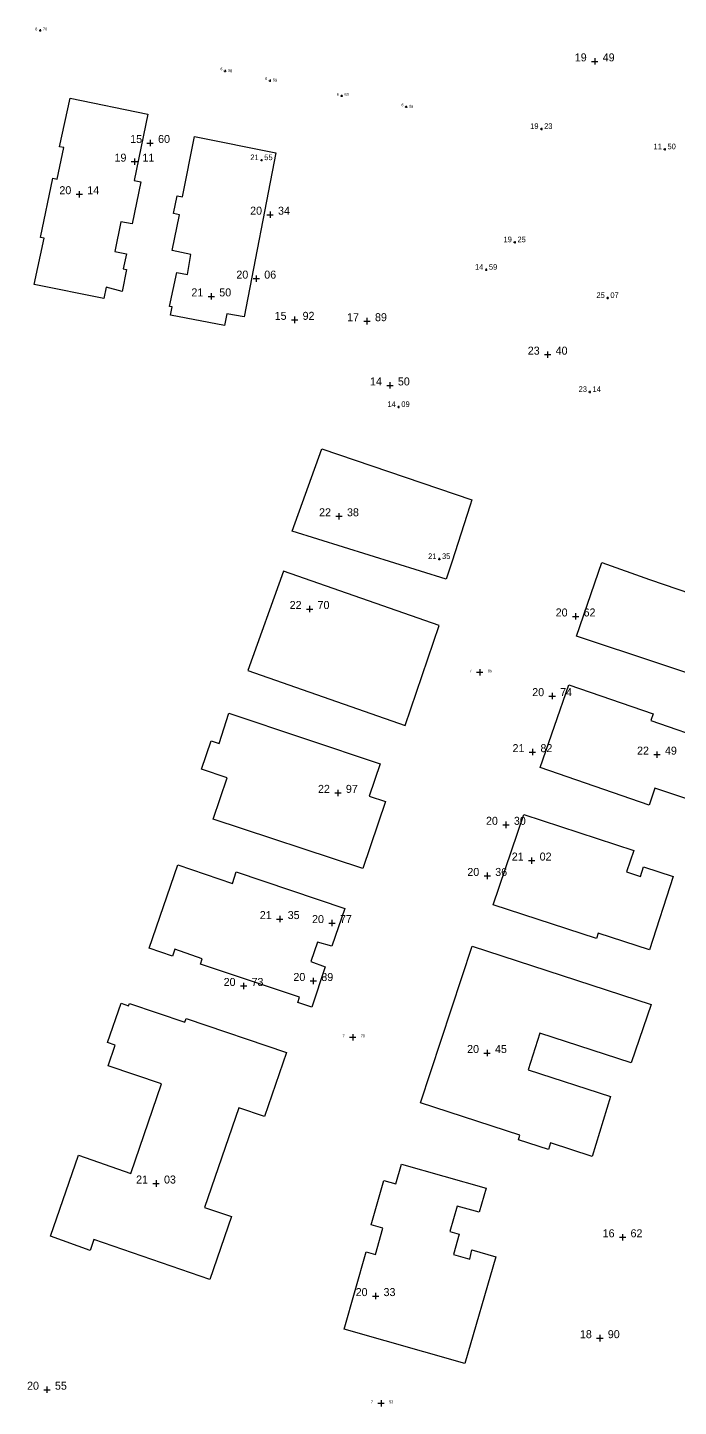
# Model space of a CAD drawing. Header units: inches. Extents: x 179019 to 255520, y 666000 to 809980.
# Drawn here: x 254771.7 to 254853.1, y 808971.3 to 809143.6 of the extents above; entities that cross this region are included whole.
import ezdxf
from ezdxf.enums import TextEntityAlignment as Align

# ---------------------------------------------------------------- set-up
doc = ezdxf.new("R2010")
doc.units = ezdxf.units.IN
doc.header["$MEASUREMENT"] = 0
for name, color, linetype in [('building levels', 6, 'Continuous'), ('orig buildings', 3, 'Continuous'), ('street levels', 5, 'Continuous')]:
    doc.layers.add(name, color=color, linetype=linetype)
doc.styles.add('hebtxt', font='hebtxt')

# ---------------------------------------------------------------- blocks, each defined once
blk = doc.blocks.new('1505')
for points in [[(-0.4, 0), (0.4, 0)], [(0, 0.4), (0, -0.4)]]:
    blk.add_lwpolyline(points)
at = {"style": 'hebtxt'}
blk.add_attdef('METER', text='', height=2, dxfattribs=at).set_placement((-1, 0), align=Align.RIGHT)
blk.add_attdef('CENTIMETER', (1, 0), '', height=2, dxfattribs=at)
blk = doc.blocks.new('1503')
for points in [[(-0.4, 0), (0.4, 0)], [(0, 0.4), (0, -0.4)]]:
    blk.add_lwpolyline(points)
at = {"style": 'hebtxt'}
blk.add_attdef('METER', text='', height=2, dxfattribs=at).set_placement((-1, 0), align=Align.RIGHT)
blk.add_attdef('CENTIMETER', (1, 0), '', height=2, dxfattribs=at)

msp = doc.modelspace()

# ---------------------------------------------------------------- linework, layer by layer
at = {"layer": 'orig buildings'}
for points, elevation in [([(254777.01, 809134.8), (254786.73, 809132.81), (254785.03, 809124.52), (254785.86, 809124.35), (254784.79, 809119.1), (254783.36, 809119.37), (254782.6, 809115.67), (254784.05, 809115.37), (254783.66, 809113.47), (254784.08, 809113.39), (254783.51, 809110.65), (254781.51, 809111.18), (254781.22, 809109.77), (254772.54, 809111.54), (254773.78, 809117.31), (254773.33, 809117.41), (254774.85, 809124.81), (254775.42, 809124.69), (254776.22, 809128.63), (254775.7, 809128.74), (254777.01, 809134.8)], 15.8), ([(254802.73, 809128), (254798.78, 809107.47), (254796.61, 809107.88), (254796.33, 809106.4), (254789.56, 809107.69), (254789.79, 809108.72), (254789.44, 809108.79), (254790.37, 809113.02), (254791.68, 809112.76), (254792.11, 809115.28), (254789.78, 809115.76), (254790.7, 809120.25), (254789.95, 809120.4), (254790.41, 809122.62), (254791.08, 809122.49), (254792.58, 809130.02), (254802.73, 809128)], 21.27), ([(254808.5, 809090.98), (254827.25, 809084.61), (254827.02, 809083.95), (254824.73, 809076.83), (254824.03, 809074.72), (254804.79, 809080.7), (254808.5, 809090.98)], 22.73), ([(254799.24, 809063.29), (254818.89, 809056.42), (254823.17, 809068.89), (254803.69, 809075.71), (254799.24, 809063.29)], 23.4), ([(254839.36, 809061.48), (254849.91, 809057.89), (254849.6, 809057.02), (254857.3, 809054.38), (254856.02, 809050.61), (254857.48, 809050.12), (254856.22, 809046.52), (254850.11, 809048.6), (254849.38, 809046.45), (254835.79, 809051.18), (254839.36, 809061.48)], 24.37), ([(254796.88, 809057.94), (254815.78, 809051.61), (254814.42, 809047.58), (254816.43, 809046.9), (254813.6, 809038.56), (254794.91, 809044.7), (254796.66, 809049.88), (254793.46, 809050.96), (254794.66, 809054.51), (254795.67, 809054.16), (254796.88, 809057.94)], 23.93), ([(254833.73, 809045.27), (254847.49, 809040.8), (254846.56, 809038.12), (254848.31, 809037.56), (254848.7, 809038.74), (254852.39, 809037.54), (254849.42, 809028.38), (254843.02, 809030.46), (254842.81, 809029.81), (254829.89, 809034.01), (254833.73, 809045.27)], 20.36), ([(254797.79, 809038.13), (254811.34, 809033.54), (254809.74, 809028.84), (254807.93, 809029.34), (254807.09, 809026.9), (254808.92, 809026.27), (254807.22, 809021.21), (254805.47, 809021.81), (254805.69, 809022.44), (254793.31, 809026.59), (254793.54, 809027.26), (254790.1, 809028.44), (254789.81, 809027.58), (254786.89, 809028.58), (254790.48, 809038.98), (254797.3, 809036.67), (254797.79, 809038.13)], 22.02), ([(254827.28, 809028.82), (254849.66, 809021.55), (254847.13, 809014.27), (254835.75, 809017.97), (254834.26, 809013.38), (254844.55, 809010.04), (254842.28, 809002.55), (254837.07, 809004.25), (254836.8, 809003.43), (254833.05, 809004.65), (254833.23, 809005.22), (254820.81, 809009.26), (254827.28, 809028.82)], 20.9), ([(254791.52, 809019.81), (254804.05, 809015.55), (254801.3, 809007.54), (254798.13, 809008.62), (254793.8, 808996.19), (254797.2, 808995.03), (254794.5, 808987.19), (254779.99, 808992.18), (254779.51, 808990.8), (254774.59, 808992.6), (254778.06, 809002.71), (254784.6, 809000.42), (254788.44, 809011.61), (254781.77, 809013.89), (254782.65, 809016.47), (254781.71, 809016.79), (254783.39, 809021.7), (254784.34, 809021.37), (254784.44, 809021.66), (254791.35, 809019.32), (254791.52, 809019.81)], 21.96), ([(254818.46, 809001.6), (254829.02, 808998.58), (254828.16, 808995.57), (254825.39, 808996.36), (254824.48, 808993.16), (254825.67, 808992.82), (254824.95, 808990.3), (254826.99, 808989.73), (254827.25, 808990.87), (254830.24, 808989.99), (254826.37, 808976.66), (254811.28, 808980.97), (254814.01, 808990.65), (254815.2, 808990.31), (254816.09, 808993.6), (254814.66, 808994.01), (254816.24, 808999.54), (254817.75, 808999.11), (254818.46, 809001.6)], 21.74)]:
    msp.add_lwpolyline(points, close=True, dxfattribs=dict(at, elevation=elevation))
msp.add_lwpolyline([(254840.33, 809067.57), (254843.49, 809076.78), (254849.45, 809074.67), (254859.95, 809071.06), (254864.32, 809069.5), (254861.14, 809060.68), (254840.33, 809067.57)], close=True, dxfattribs=at)

# ---------------------------------------------------------------- block references
at = {"layer": 'building levels'}
ref = msp.add_blockref('1505', (254842.59, 809139.41, 19.49), dxfattribs=at)
ref.add_attrib('METER', '19', dxfattribs={"layer": '0', "height": 1, "style": 'hebtxt'}).set_placement((254841.59, 809139.41, 19.49), align=Align.RIGHT)
ref.add_attrib('CENTIMETER', '49', (254843.59, 809139.41, 19.49), dxfattribs={"layer": '0', "height": 1, "style": 'hebtxt'})
at = {"layer": 'building levels', "xscale": 0.35, "yscale": 0.35, "zscale": 0.35}
for p, values in [((254835.92, 809130.97), {'METER': '19', 'CENTIMETER': '23'}), ((254851.34, 809128.43), {'METER': '11', 'CENTIMETER': '50'}), ((254800.94, 809127.07), {'METER': '21', 'CENTIMETER': '55'}), ((254832.59, 809116.81), {'METER': '19', 'CENTIMETER': '25'}), ((254829.02, 809113.37), {'METER': '14', 'CENTIMETER': '59'}), ((254844.2, 809109.85), {'METER': '25', 'CENTIMETER': '07'}), ((254841.97, 809098.1), {'METER': '23', 'CENTIMETER': '14'}), ((254818.07, 809096.22), {'METER': '14', 'CENTIMETER': '09'}), ((254823.16, 809077.22), {'METER': '21', 'CENTIMETER': '35'})]:
    msp.add_blockref('1505', p, dxfattribs=at).add_auto_attribs(values)
at = {"layer": 'building levels'}
ref = msp.add_blockref('1505', (254787.02, 809129.21, 15.6), dxfattribs=at)
ref.add_attrib('METER', '15', dxfattribs={"layer": '0', "height": 1, "style": 'hebtxt'}).set_placement((254786.02, 809129.21, 15.6), align=Align.RIGHT)
ref.add_attrib('CENTIMETER', '60', (254788.02, 809129.21, 15.6), dxfattribs={"layer": '0', "height": 1, "style": 'hebtxt'})
ref = msp.add_blockref('1505', (254785.06, 809126.88, 19.11), dxfattribs=at)
ref.add_attrib('METER', '19', dxfattribs={"layer": '0', "height": 1, "style": 'hebtxt'}).set_placement((254784.06, 809126.88, 19.11), align=Align.RIGHT)
ref.add_attrib('CENTIMETER', '11', (254786.06, 809126.88, 19.11), dxfattribs={"layer": '0', "height": 1, "style": 'hebtxt'})
ref = msp.add_blockref('1505', (254778.17, 809122.81, 20.14), dxfattribs=at)
ref.add_attrib('METER', '20', dxfattribs={"layer": '0', "height": 1, "style": 'hebtxt'}).set_placement((254777.17, 809122.81, 20.14), align=Align.RIGHT)
ref.add_attrib('CENTIMETER', '14', (254779.17, 809122.81, 20.14), dxfattribs={"layer": '0', "height": 1, "style": 'hebtxt'})
ref = msp.add_blockref('1505', (254802.01, 809120.25, 20.34), dxfattribs=at)
ref.add_attrib('METER', '20', dxfattribs={"layer": '0', "height": 1, "style": 'hebtxt'}).set_placement((254801.01, 809120.25, 20.34), align=Align.RIGHT)
ref.add_attrib('CENTIMETER', '34', (254803.01, 809120.25, 20.34), dxfattribs={"layer": '0', "height": 1, "style": 'hebtxt'})
ref = msp.add_blockref('1505', (254800.29, 809112.27, 20.06), dxfattribs=at)
ref.add_attrib('METER', '20', dxfattribs={"layer": '0', "height": 1, "style": 'hebtxt'}).set_placement((254799.29, 809112.26, 20.06), align=Align.RIGHT)
ref.add_attrib('CENTIMETER', '06', (254801.29, 809112.26, 20.06), dxfattribs={"layer": '0', "height": 1, "style": 'hebtxt'})
ref = msp.add_blockref('1505', (254794.67, 809110.04, 21.5), dxfattribs=at)
ref.add_attrib('METER', '21', dxfattribs={"layer": '0', "height": 1, "style": 'hebtxt'}).set_placement((254793.67, 809110.04, 21.5), align=Align.RIGHT)
ref.add_attrib('CENTIMETER', '50', (254795.67, 809110.04, 21.5), dxfattribs={"layer": '0', "height": 1, "style": 'hebtxt'})
ref = msp.add_blockref('1505', (254805.08, 809107.11, 15.92), dxfattribs=at)
ref.add_attrib('METER', '15', dxfattribs={"layer": '0', "height": 1, "style": 'hebtxt'}).set_placement((254804.08, 809107.11, 15.92), align=Align.RIGHT)
ref.add_attrib('CENTIMETER', '92', (254806.08, 809107.11, 15.92), dxfattribs={"layer": '0', "height": 1, "style": 'hebtxt'})
ref = msp.add_blockref('1505', (254814.13, 809106.94, 17.89), dxfattribs=at)
ref.add_attrib('METER', '17', dxfattribs={"layer": '0', "height": 1, "style": 'hebtxt'}).set_placement((254813.13, 809106.94, 17.89), align=Align.RIGHT)
ref.add_attrib('CENTIMETER', '89', (254815.13, 809106.94, 17.89), dxfattribs={"layer": '0', "height": 1, "style": 'hebtxt'})
ref = msp.add_blockref('1505', (254836.71, 809102.76, 23.4), dxfattribs=at)
ref.add_attrib('METER', '23', dxfattribs={"layer": '0', "height": 1, "style": 'hebtxt'}).set_placement((254835.71, 809102.76, 23.4), align=Align.RIGHT)
ref.add_attrib('CENTIMETER', '40', (254837.71, 809102.76, 23.4), dxfattribs={"layer": '0', "height": 1, "style": 'hebtxt'})
ref = msp.add_blockref('1505', (254816.99, 809098.91, 14.5), dxfattribs=at)
ref.add_attrib('METER', '14', dxfattribs={"layer": '0', "height": 1, "style": 'hebtxt'}).set_placement((254815.99, 809098.91, 14.5), align=Align.RIGHT)
ref.add_attrib('CENTIMETER', '50', (254817.99, 809098.91, 14.5), dxfattribs={"layer": '0', "height": 1, "style": 'hebtxt'})
ref = msp.add_blockref('1505', (254810.63, 809082.56, 22.38), dxfattribs=at)
ref.add_attrib('METER', '22', dxfattribs={"layer": '0', "height": 1, "style": 'hebtxt'}).set_placement((254809.63, 809082.56, 22.38), align=Align.RIGHT)
ref.add_attrib('CENTIMETER', '38', (254811.63, 809082.56, 22.38), dxfattribs={"layer": '0', "height": 1, "style": 'hebtxt'})
ref = msp.add_blockref('1505', (254806.95, 809070.97, 22.7), dxfattribs=at)
ref.add_attrib('METER', '22', dxfattribs={"layer": '0', "height": 1, "style": 'hebtxt'}).set_placement((254805.95, 809070.97, 22.7), align=Align.RIGHT)
ref.add_attrib('CENTIMETER', '70', (254807.95, 809070.97, 22.7), dxfattribs={"layer": '0', "height": 1, "style": 'hebtxt'})
ref = msp.add_blockref('1505', (254840.2, 809070.04, 20.62), dxfattribs=at)
ref.add_attrib('METER', '20', dxfattribs={"layer": '0', "height": 1, "style": 'hebtxt'}).set_placement((254839.2, 809070.04, 20.62), align=Align.RIGHT)
ref.add_attrib('CENTIMETER', '62', (254841.2, 809070.04, 20.62), dxfattribs={"layer": '0', "height": 1, "style": 'hebtxt'})
ref = msp.add_blockref('1505', (254837.27, 809060.09, 20.74), dxfattribs=at)
ref.add_attrib('METER', '20', dxfattribs={"layer": '0', "height": 1, "style": 'hebtxt'}).set_placement((254836.27, 809060.08, 20.74), align=Align.RIGHT)
ref.add_attrib('CENTIMETER', '74', (254838.27, 809060.08, 20.74), dxfattribs={"layer": '0', "height": 1, "style": 'hebtxt'})
ref = msp.add_blockref('1505', (254834.81, 809053.09, 21.82), dxfattribs=at)
ref.add_attrib('METER', '21', dxfattribs={"layer": '0', "height": 1, "style": 'hebtxt'}).set_placement((254833.81, 809053.08, 21.82), align=Align.RIGHT)
ref.add_attrib('CENTIMETER', '82', (254835.81, 809053.08, 21.82), dxfattribs={"layer": '0', "height": 1, "style": 'hebtxt'})
ref = msp.add_blockref('1505', (254850.37, 809052.77, 22.49), dxfattribs=at)
ref.add_attrib('METER', '22', dxfattribs={"layer": '0', "height": 1, "style": 'hebtxt'}).set_placement((254849.37, 809052.77, 22.49), align=Align.RIGHT)
ref.add_attrib('CENTIMETER', '49', (254851.37, 809052.77, 22.49), dxfattribs={"layer": '0', "height": 1, "style": 'hebtxt'})
ref = msp.add_blockref('1505', (254810.49, 809047.99, 22.97), dxfattribs=at)
ref.add_attrib('METER', '22', dxfattribs={"layer": '0', "height": 1, "style": 'hebtxt'}).set_placement((254809.49, 809047.99, 22.97), align=Align.RIGHT)
ref.add_attrib('CENTIMETER', '97', (254811.49, 809047.99, 22.97), dxfattribs={"layer": '0', "height": 1, "style": 'hebtxt'})
ref = msp.add_blockref('1505', (254831.49, 809044, 20.3), dxfattribs=at)
ref.add_attrib('METER', '20', dxfattribs={"layer": '0', "height": 1, "style": 'hebtxt'}).set_placement((254830.49, 809044, 20.3), align=Align.RIGHT)
ref.add_attrib('CENTIMETER', '30', (254832.49, 809044, 20.3), dxfattribs={"layer": '0', "height": 1, "style": 'hebtxt'})
ref = msp.add_blockref('1505', (254834.71, 809039.53, 21.02), dxfattribs=at)
ref.add_attrib('METER', '21', dxfattribs={"layer": '0', "height": 1, "style": 'hebtxt'}).set_placement((254833.71, 809039.53, 21.02), align=Align.RIGHT)
ref.add_attrib('CENTIMETER', '02', (254835.71, 809039.53, 21.02), dxfattribs={"layer": '0', "height": 1, "style": 'hebtxt'})
ref = msp.add_blockref('1505', (254829.16, 809037.62, 20.36), dxfattribs=at)
ref.add_attrib('METER', '20', dxfattribs={"layer": '0', "height": 1, "style": 'hebtxt'}).set_placement((254828.16, 809037.61, 20.36), align=Align.RIGHT)
ref.add_attrib('CENTIMETER', '36', (254830.16, 809037.61, 20.36), dxfattribs={"layer": '0', "height": 1, "style": 'hebtxt'})
ref = msp.add_blockref('1505', (254803.22, 809032.22, 21.35), dxfattribs=at)
ref.add_attrib('METER', '21', dxfattribs={"layer": '0', "height": 1, "style": 'hebtxt'}).set_placement((254802.22, 809032.22, 21.35), align=Align.RIGHT)
ref.add_attrib('CENTIMETER', '35', (254804.22, 809032.22, 21.35), dxfattribs={"layer": '0', "height": 1, "style": 'hebtxt'})
ref = msp.add_blockref('1505', (254809.75, 809031.72, 20.77), dxfattribs=at)
ref.add_attrib('METER', '20', dxfattribs={"layer": '0', "height": 1, "style": 'hebtxt'}).set_placement((254808.75, 809031.72, 20.77), align=Align.RIGHT)
ref.add_attrib('CENTIMETER', '77', (254810.75, 809031.72, 20.77), dxfattribs={"layer": '0', "height": 1, "style": 'hebtxt'})
ref = msp.add_blockref('1505', (254798.7, 809023.87, 20.73), dxfattribs=at)
ref.add_attrib('METER', '20', dxfattribs={"layer": '0', "height": 1, "style": 'hebtxt'}).set_placement((254797.7, 809023.86, 20.73), align=Align.RIGHT)
ref.add_attrib('CENTIMETER', '73', (254799.7, 809023.86, 20.73), dxfattribs={"layer": '0', "height": 1, "style": 'hebtxt'})
ref = msp.add_blockref('1505', (254807.42, 809024.48, 20.89), dxfattribs=at)
ref.add_attrib('METER', '20', dxfattribs={"layer": '0', "height": 1, "style": 'hebtxt'}).set_placement((254806.42, 809024.48, 20.89), align=Align.RIGHT)
ref.add_attrib('CENTIMETER', '89', (254808.42, 809024.48, 20.89), dxfattribs={"layer": '0', "height": 1, "style": 'hebtxt'})
ref = msp.add_blockref('1505', (254829.13, 809015.48, 20.45), dxfattribs=at)
ref.add_attrib('METER', '20', dxfattribs={"layer": '0', "height": 1, "style": 'hebtxt'}).set_placement((254828.13, 809015.48, 20.45), align=Align.RIGHT)
ref.add_attrib('CENTIMETER', '45', (254830.13, 809015.48, 20.45), dxfattribs={"layer": '0', "height": 1, "style": 'hebtxt'})
ref = msp.add_blockref('1505', (254787.76, 808999.17, 21.03), dxfattribs=at)
ref.add_attrib('METER', '21', dxfattribs={"layer": '0', "height": 1, "style": 'hebtxt'}).set_placement((254786.76, 808999.17, 21.03), align=Align.RIGHT)
ref.add_attrib('CENTIMETER', '03', (254788.76, 808999.17, 21.03), dxfattribs={"layer": '0', "height": 1, "style": 'hebtxt'})
ref = msp.add_blockref('1505', (254846.07, 808992.46, 16.62), dxfattribs=at)
ref.add_attrib('METER', '16', dxfattribs={"layer": '0', "height": 1, "style": 'hebtxt'}).set_placement((254845.07, 808992.45, 16.62), align=Align.RIGHT)
ref.add_attrib('CENTIMETER', '62', (254847.07, 808992.45, 16.62), dxfattribs={"layer": '0', "height": 1, "style": 'hebtxt'})
ref = msp.add_blockref('1505', (254815.2, 808985.1, 20.33), dxfattribs=at)
ref.add_attrib('METER', '20', dxfattribs={"layer": '0', "height": 1, "style": 'hebtxt'}).set_placement((254814.2, 808985.1, 20.33), align=Align.RIGHT)
ref.add_attrib('CENTIMETER', '33', (254816.2, 808985.1, 20.33), dxfattribs={"layer": '0', "height": 1, "style": 'hebtxt'})
ref = msp.add_blockref('1505', (254843.23, 808979.84, 18.9), dxfattribs=at)
ref.add_attrib('METER', '18', dxfattribs={"layer": '0', "height": 1, "style": 'hebtxt'}).set_placement((254842.23, 808979.84, 18.9), align=Align.RIGHT)
ref.add_attrib('CENTIMETER', '90', (254844.23, 808979.84, 18.9), dxfattribs={"layer": '0', "height": 1, "style": 'hebtxt'})
ref = msp.add_blockref('1505', (254774.13, 808973.4, 20.55), dxfattribs=at)
ref.add_attrib('METER', '20', dxfattribs={"layer": '0', "height": 1, "style": 'hebtxt'}).set_placement((254773.13, 808973.4, 20.55), align=Align.RIGHT)
ref.add_attrib('CENTIMETER', '55', (254775.13, 808973.4, 20.55), dxfattribs={"layer": '0', "height": 1, "style": 'hebtxt'})
at = {"layer": 'street levels'}
ref = msp.add_blockref('1503', (254773.28, 809143.28, 6.7), dxfattribs=dict(at, xscale=0.35, yscale=0.35, zscale=0.35))
ref.add_attrib('METER', '6', dxfattribs={"layer": '0', "height": 0.35, "style": 'hebtxt'}).set_placement((254772.93, 809143.28, 6.7), align=Align.RIGHT)
ref.add_attrib('CENTIMETER', '70', (254773.63, 809143.28, 6.7), dxfattribs={"layer": '0', "height": 0.35, "style": 'hebtxt'})
ref = msp.add_blockref('1503', (254796.38, 809138.21), dxfattribs=dict(at, xscale=0.35, yscale=0.35, zscale=0.35, rotation=348.0274668167115))
ref.add_attrib('METER', '6', dxfattribs={"layer": '0', "height": 0.35, "rotation": 348.0275, "style": 'hebtxt'}).set_placement((254796.03, 809138.29), align=Align.RIGHT)
ref.add_attrib('CENTIMETER', '58', (254796.72, 809138.14), dxfattribs={"layer": '0', "height": 0.35, "rotation": 348.0275, "style": 'hebtxt'})
ref = msp.add_blockref('1503', (254801.99, 809137.01), dxfattribs=dict(at, xscale=0.35, yscale=0.35, zscale=0.35, rotation=351.4778372335612))
ref.add_attrib('METER', '6', dxfattribs={"layer": '0', "height": 0.35, "rotation": 351.4778, "style": 'hebtxt'}).set_placement((254801.64, 809137.06), align=Align.RIGHT)
ref.add_attrib('CENTIMETER', '59', (254802.33, 809136.95), dxfattribs={"layer": '0', "height": 0.35, "rotation": 351.4778, "style": 'hebtxt'})
ref = msp.add_blockref('1503', (254810.96, 809135.11), dxfattribs=dict(at, xscale=0.35, yscale=0.35, zscale=0.35))
ref.add_attrib('METER', '6', dxfattribs={"layer": '0', "height": 0.35, "style": 'hebtxt'}).set_placement((254810.61, 809135.11), align=Align.RIGHT)
ref.add_attrib('CENTIMETER', '63', (254811.31, 809135.11), dxfattribs={"layer": '0', "height": 0.35, "style": 'hebtxt'})
ref = msp.add_blockref('1503', (254819.01, 809133.73), dxfattribs=dict(at, xscale=0.35, yscale=0.35, zscale=0.35, rotation=349.3821099264562))
ref.add_attrib('METER', '6', dxfattribs={"layer": '0', "height": 0.35, "rotation": 349.3821, "style": 'hebtxt'}).set_placement((254818.66, 809133.79), align=Align.RIGHT)
ref.add_attrib('CENTIMETER', '69', (254819.35, 809133.66), dxfattribs={"layer": '0', "height": 0.35, "rotation": 349.3821, "style": 'hebtxt'})
ref = msp.add_blockref('1503', (254828.22, 809063.06, 7.85), dxfattribs=at)
ref.add_attrib('METER', '7', dxfattribs={"layer": '0', "height": 0.35, "style": 'hebtxt'}).set_placement((254827.22, 809063.06, 7.85), align=Align.RIGHT)
ref.add_attrib('CENTIMETER', '85', (254829.22, 809063.06, 7.85), dxfattribs={"layer": '0', "height": 0.35, "style": 'hebtxt'})
ref = msp.add_blockref('1503', (254812.34, 809017.45, 7.7), dxfattribs=at)
ref.add_attrib('METER', '7', dxfattribs={"layer": '0', "height": 0.35, "style": 'hebtxt'}).set_placement((254811.34, 809017.45, 7.7), align=Align.RIGHT)
ref.add_attrib('CENTIMETER', '70', (254813.34, 809017.45, 7.7), dxfattribs={"layer": '0', "height": 0.35, "style": 'hebtxt'})
ref = msp.add_blockref('1503', (254815.88, 808971.71, 7.53), dxfattribs=at)
ref.add_attrib('METER', '7', dxfattribs={"layer": '0', "height": 0.35, "style": 'hebtxt'}).set_placement((254814.88, 808971.71, 7.53), align=Align.RIGHT)
ref.add_attrib('CENTIMETER', '53', (254816.88, 808971.71, 7.53), dxfattribs={"layer": '0', "height": 0.35, "style": 'hebtxt'})

doc.saveas('drawing.dxf')
